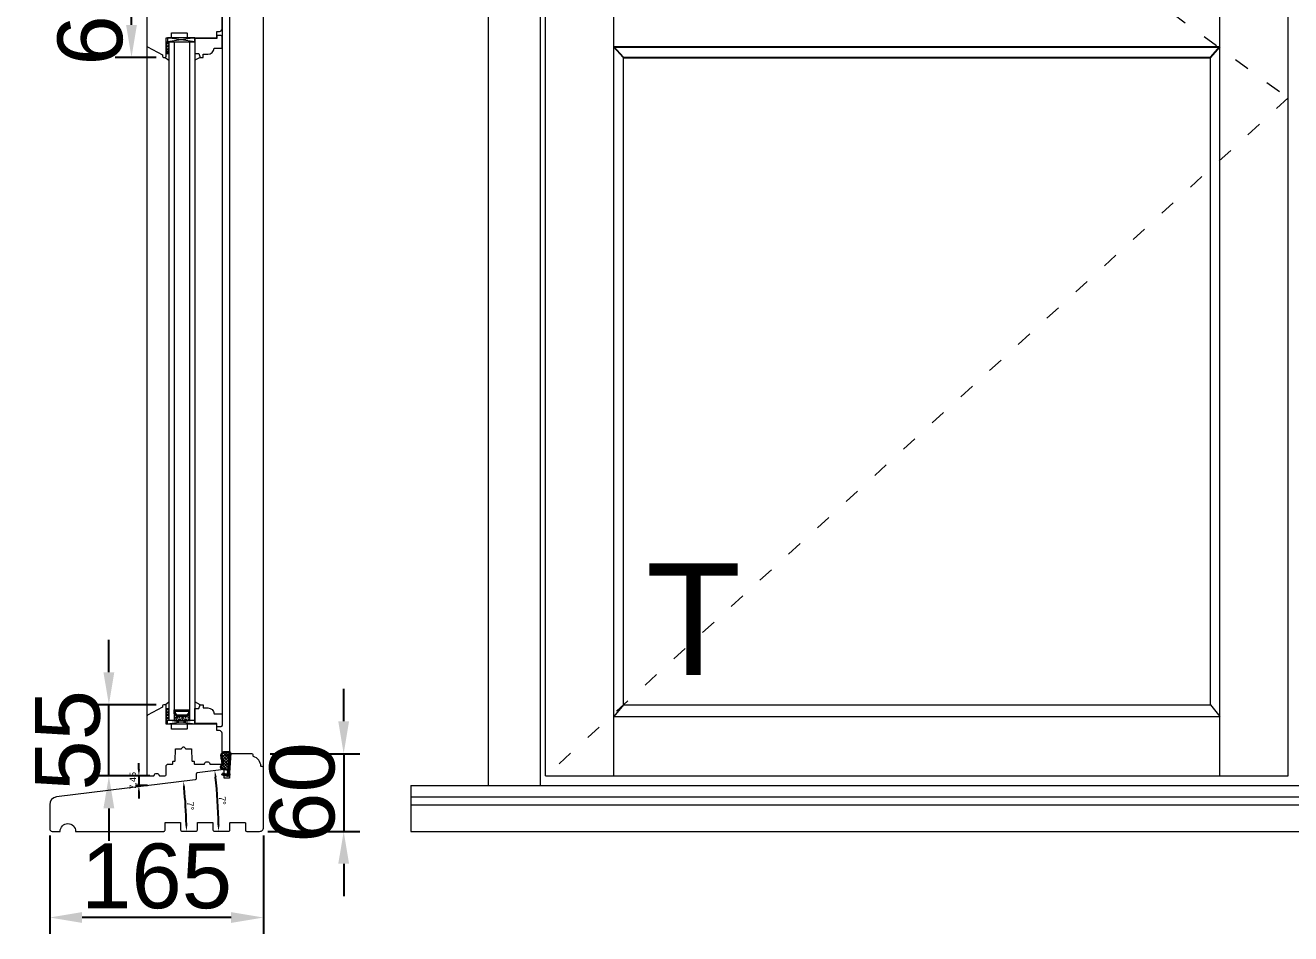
# Model space of a CAD drawing. Header units: millimetres. Extents: x 0 to 182016, y 11 to 3710.
# Drawn here: x 151280 to 152256, y 1153 to 1854 of the extents above; entities that cross this region are included whole.
import ezdxf

# ---------------------------------------------------------------- set-up
doc = ezdxf.new("R2010")
doc.units = ezdxf.units.MM
doc.linetypes.add('ACAD_ISO03W100', pattern=[30, 12, -18])
doc.layers.add('Matmenys', color=10, linetype='Continuous', lineweight=20)
doc.layers.add('Testinės profilio linijos', color=7, linetype='Continuous', lineweight=5)
doc.layers.add('Stiklo paketas', color=7, linetype='Continuous')
doc.styles.get("Standard").update_dxf_attribs({"font": 'arial.ttf'})
doc.dimstyles.new('2', dxfattribs={"dimscale": 2, "dimtxt": 2.5, "dimasz": 2.5, "dimexe": 1.25, "dimexo": 0.625, "dimtad": 1, "dimtxsty": 'Standard', "dimcen": 2.5, "dimadec": 0, "dimazin": 0, "dimtfac": 1, "dimtmove": 0, "dimatfit": 3, "dimfxl": 1, "dimarcsym": 0})
doc.dimstyles.new('Padidinti matmenys', dxfattribs={"dimscale": 10, "dimtxt": 5, "dimasz": 2.5, "dimexe": 1.25, "dimexo": 0.625, "dimtad": 1, "dimdec": 1, "dimtxsty": 'Standard', "dimcen": 2.5, "dimadec": 0, "dimazin": 0, "dimtfac": 1, "dimtdec": 1, "dimtmove": 0, "dimatfit": 3, "dimfxl": 1, "dimarcsym": 0})

# ---------------------------------------------------------------- blocks, each defined once
blk = doc.blocks.new('*D1222')
at = {"color": 0, "lineweight": -2, "transparency": 16777216}
for p, q in [((151525.24, 1316.62), (151525.24, 1341.62)), ((151468.62, 1291.62), (151537.74, 1291.62)), ((151525.24, 1291.62), (151525.24, 1231.62)), ((151466.62, 1231.62), (151537.74, 1231.62)), ((151525.24, 1206.62), (151525.24, 1181.62))]:
    blk.add_line(p, q, dxfattribs=at)
at = {"color": 0, "transparency": 16777216}
for points in [[(151521.07, 1316.62), (151529.4, 1316.62), (151525.24, 1291.62)], [(151521.07, 1206.62), (151529.4, 1206.62), (151525.24, 1231.62)]]:
    blk.add_solid(points, dxfattribs=at)
at = {"layer": 'Defpoints', "color": 0, "transparency": 16777216}
for p in [(151462.37, 1291.62), (151460.37, 1231.62), (151525.24, 1231.62)]:
    blk.add_point(p, dxfattribs=at)
at = {"color": 0, "lineweight": 5, "transparency": 16777216, "insert": (151493.46, 1261.62), "char_height": 50, "attachment_point": 5, "rotation": 90}
blk.add_mtext('60', dxfattribs=at)
blk = doc.blocks.new('*D1223')
at = {"color": 0, "lineweight": -2, "transparency": 16777216}
for p, q in [((151298.37, 1228.37), (151298.37, 1152.66)), ((151463.37, 1228.37), (151463.37, 1152.66)), ((151438.37, 1165.16), (151323.37, 1165.16))]:
    blk.add_line(p, q, dxfattribs=at)
at = {"color": 0, "transparency": 16777216}
for points in [[(151323.37, 1169.32), (151323.37, 1160.99), (151298.37, 1165.16)], [(151438.37, 1169.32), (151438.37, 1160.99), (151463.37, 1165.16)]]:
    blk.add_solid(points, dxfattribs=at)
at = {"layer": 'Defpoints', "color": 0, "transparency": 16777216}
for p in [(151298.37, 1234.62), (151463.37, 1234.62), (151298.37, 1165.16)]:
    blk.add_point(p, dxfattribs=at)
at = {"color": 0, "lineweight": 5, "transparency": 16777216, "insert": (151380.87, 1196.94), "char_height": 50, "attachment_point": 5}
blk.add_mtext('165', dxfattribs=at)
blk = doc.blocks.new('*D1224')
at = {"layer": 'Defpoints', "color": 0, "transparency": 16777216}
for p in [(151376.8, 1274.42), (151367.2, 1266.97), (151375.13, 1266.97)]:
    blk.add_point(p, dxfattribs=at)
at = {"layer": 'Matmenys', "color": 0, "lineweight": -2, "transparency": 16777216}
for p, q in [((151367.2, 1279.42), (151367.2, 1284.42)), ((151375.55, 1274.42), (151364.7, 1274.42)), ((151367.2, 1274.42), (151367.2, 1266.97)), ((151373.88, 1266.97), (151364.7, 1266.97)), ((151367.2, 1261.97), (151367.2, 1256.97))]:
    blk.add_line(p, q, dxfattribs=at)
at = {"layer": 'Matmenys', "color": 0, "transparency": 16777216}
for points in [[(151366.36, 1279.42), (151368.03, 1279.42), (151367.2, 1274.42)], [(151366.36, 1261.97), (151368.03, 1261.97), (151367.2, 1266.97)]]:
    blk.add_solid(points, dxfattribs=at)
at = {"layer": 'Matmenys', "color": 0, "lineweight": 5, "transparency": 16777216, "insert": (151362.95, 1270.7), "char_height": 5, "attachment_point": 5, "rotation": 90}
blk.add_mtext('7,45', dxfattribs=at)
blk = doc.blocks.new('*D1225')
at = {"layer": 'Defpoints', "color": 0, "transparency": 16777216}
for p in [(151410.5, 1271.32), (151375.13, 1266.97), (151403.62, 1244.65), (151400.37, 1231.82), (151411.37, 1231.82)]:
    blk.add_point(p, dxfattribs=at)
at = {"layer": 'Matmenys', "color": 0, "lineweight": -2, "transparency": 16777216}
blk.add_arc((151088.85, 1231.82), 315.03, 0.90939, 6.09061, dxfattribs=at)
at = {"layer": 'Matmenys', "color": 0, "transparency": 16777216}
for points in [[(151401.27, 1265.15), (151402.93, 1265.34), (151401.53, 1270.22)], [(151404.67, 1236.83), (151403.01, 1236.82), (151403.88, 1231.82)]]:
    blk.add_solid(points, dxfattribs=at)
at = {"layer": 'Matmenys', "color": 0, "lineweight": 5, "transparency": 16777216, "insert": (151407.03, 1251.28), "char_height": 5, "attachment_point": 5, "rotation": 273.5}
blk.add_mtext('7°', dxfattribs=at)
blk = doc.blocks.new('*D1226')
at = {"layer": 'Defpoints', "color": 0, "transparency": 16777216}
for p in [(151432.85, 1279.42), (151412.29, 1276.89), (151427.4, 1263.02), (151425.37, 1231.82), (151436.37, 1231.82)]:
    blk.add_point(p, dxfattribs=at)
at = {"layer": 'Matmenys', "color": 0, "lineweight": -2, "transparency": 16777216}
blk.add_arc((151045.21, 1231.82), 383.46, 0.7471, 6.2529, dxfattribs=at)
at = {"layer": 'Matmenys', "color": 0, "transparency": 16777216}
for points in [[(151425.56, 1273.49), (151427.21, 1273.68), (151425.81, 1278.56)], [(151429.47, 1236.83), (151427.8, 1236.82), (151428.67, 1231.82)]]:
    blk.add_solid(points, dxfattribs=at)
at = {"layer": 'Matmenys', "color": 0, "lineweight": 5, "transparency": 16777216, "insert": (151431.7, 1255.41), "char_height": 5, "attachment_point": 5, "rotation": 273.49212}
blk.add_mtext('7°', dxfattribs=at)
blk = doc.blocks.new('*D1947')
at = {"color": 0, "lineweight": -2, "transparency": 16777216}
for p, q in [((151344.03, 1354.42), (151344.03, 1379.42)), ((151380.62, 1329.42), (151331.53, 1329.42)), ((151344.03, 1274.42), (151344.03, 1329.42)), ((151368.12, 1274.42), (151331.53, 1274.42)), ((151344.03, 1249.42), (151344.03, 1224.42))]:
    blk.add_line(p, q, dxfattribs=at)
at = {"color": 0, "transparency": 16777216}
for points in [[(151339.86, 1354.42), (151348.2, 1354.42), (151344.03, 1329.42)], [(151339.86, 1249.42), (151348.2, 1249.42), (151344.03, 1274.42)]]:
    blk.add_solid(points, dxfattribs=at)
at = {"layer": 'Defpoints', "color": 0, "transparency": 16777216}
for p in [(151344.03, 1329.42), (151386.87, 1329.42), (151374.37, 1274.42)]:
    blk.add_point(p, dxfattribs=at)
at = {"color": 0, "lineweight": 5, "transparency": 16777216, "insert": (151312.35, 1301.92), "char_height": 50, "attachment_point": 5, "rotation": 90}
blk.add_mtext('55', dxfattribs=at)
blk = doc.blocks.new('*D1949')
at = {"color": 0, "lineweight": -2, "ltscale": 0.1, "transparency": 16777216}
for p, q in [((151380.62, 1894.13), (151348.99, 1894.13)), ((151361.49, 1854.13), (151361.49, 1869.13)), ((151380.62, 1829.13), (151348.99, 1829.13))]:
    blk.add_line(p, q, dxfattribs=at)
at = {"color": 0, "ltscale": 0.1, "transparency": 16777216}
for points in [[(151357.33, 1869.13), (151365.66, 1869.13), (151361.49, 1894.13)], [(151357.33, 1854.13), (151365.66, 1854.13), (151361.49, 1829.13)]]:
    blk.add_solid(points, dxfattribs=at)
at = {"layer": 'Defpoints', "color": 0, "ltscale": 0.1, "transparency": 16777216}
for p in [(151361.49, 1894.13), (151386.87, 1894.13), (151386.87, 1829.13)]:
    blk.add_point(p, dxfattribs=at)
at = {"color": 0, "ltscale": 0.1, "transparency": 16777216, "insert": (151329.72, 1861.63), "char_height": 50, "attachment_point": 5, "rotation": 90}
blk.add_mtext('65', dxfattribs=at)

msp = doc.modelspace()

# ---------------------------------------------------------------- hatches: boundary and pattern name
at = {"lineweight": 0, "ltscale": 0.5}
h = msp.add_hatch(dxfattribs=at)
h.set_pattern_fill('ANSI37', color=256, scale=0.5, style=0)
h.set_pattern_definition([(45, (151388.3693, 945.2776), (-1.122532, 1.122532), []), (135, (151388.3693, 945.2776), (-1.122532, -1.122532), [])])
h.paths.add_polyline_path([(151390.3693407, 1832.1303646), (151390.3693407, 1841.1303646), (151388.3693407, 1841.1303646), (151388.3693407, 1832.1303646)])
h = msp.add_hatch(dxfattribs=at)
h.set_pattern_fill('ANSI37', color=256, scale=0.5, style=0)
h.set_pattern_definition([(45, (151388.3693, 1724.4232), (-1.122532, 1.122532), []), (135, (151388.3693, 1724.4232), (-1.122532, -1.122532), [])])
h.paths.add_polyline_path([(151390.3693403, 1326.4231355), (151390.3693403, 1317.4231355), (151388.3693403, 1317.4231355), (151388.3693403, 1326.4231355)])
at = {"lineweight": 0}
h = msp.add_hatch(dxfattribs=at)
h.set_pattern_fill('JIS_WOOD', color=256, style=0)
h.set_pattern_definition([(315, (138486.96034, 20068.19424), (-0.5, -0.5), [])])
h.paths.add_polyline_path([(151404.3686312, 1320.4231355), (151396.3686312, 1320.4231355), (151394.3686312, 1322.4231355), (151394.3686312, 1325.4231355), (151406.4052138, 1325.4408689), (151406.3686312, 1322.4231355)])
h.paths.add_polyline_path([(151396.7828448, 1321.4231355), (151403.9544177, 1321.4231355), (151405.3686312, 1322.8373491), (151405.3686312, 1324.4231355), (151395.3686312, 1324.4231355), (151395.3686312, 1322.8373491)], flags=16)
h = msp.add_hatch(dxfattribs=at)
h.set_pattern_fill('HEX', color=256, scale=0.25, style=0)
h.set_pattern_definition([(360, (138486.9603, 20068.1942), (-7e-16, -1.374815), [0.79375, -1.5875]), (240, (138486.9603, 20068.1942), (-1.190624716, 0.6874075), [0.79375, -1.5875]), (300, (138487.7541, 20068.1942), (-1.190624716, -0.6874075), [0.79375, -1.5875])])
h.paths.add_polyline_path([(151394.3686312, 1317.4231355), (151394.3686312, 1322.4231355), (151396.3686312, 1320.4231355), (151404.3686312, 1320.4231355), (151406.3686312, 1322.4231355), (151406.3693403, 1317.4231355)])
at = {"layer": 'Matmenys'}
h = msp.add_hatch(dxfattribs=at)
h.set_pattern_fill('ANSI37', color=252, scale=0.5, angle=-183.5893456117, style=0)
h.set_pattern_definition([(221.4106544, (-120756.6313, 4856.6378), (1.0500540025, -1.190606082), []), (311.4106544, (-120756.6313, 4856.6378), (1.190606082, 1.0500540025), [])])
edge = h.paths.add_edge_path()
edge.add_arc((151436.6749166, 1289.6864371), 0.1, -3.5893456117, 86.4106543883)
edge.add_line((151436.6811771, 1289.786241), (151435.1334913, 1289.8833242))
edge.add_arc((151435.1491426, 1290.1328338), 0.25, 86.4106543883, 266.4106543883, ccw=False)
edge.add_line((151435.1647938, 1290.3823434), (151437.2114987, 1290.2539577))
edge.add_arc((151437.2052382, 1290.1541539), 0.1, -3.589345619, 86.4106543883, ccw=False)
edge.add_line((151437.3050421, 1290.1478934), (151437.3806851, 1290.1431484))
edge.add_line((151437.3806851, 1290.1431484), (151437.5049994, 1292.1249493))
edge.add_spline(control_points=[(151437.5049994, 1292.1249493), (151437.4931971, 1292.2041078), (151437.4820216, 1292.2740995), (151437.4602277, 1292.3578503), (151437.4508418, 1292.3814146), (151437.438147, 1292.4052976), (151437.4318977, 1292.4133573), (151437.4063089, 1292.4378451), (151437.3770719, 1292.456738), (151437.2727521, 1292.4904413), (151437.1998199, 1292.5035632), (151436.9468368, 1292.5232654), (151436.7330027, 1292.5127671), (151436.2905243, 1292.4934389), (151436.0711954, 1292.4889635), (151435.6513045, 1292.4878874), (151435.4482184, 1292.4909194), (151434.858011, 1292.5036298), (151434.4899609, 1292.5168062), (151433.7367795, 1292.5165445), (151433.3600296, 1292.4980482), (151432.7669252, 1292.3948618), (151432.5393542, 1292.3349678), (151432.142253, 1292.1819322), (151431.9704654, 1292.0991828), (151431.6292976, 1291.8951826), (151431.463095, 1291.7750678), (151431.1719352, 1291.5076227), (151431.0483552, 1291.359949), (151430.8886365, 1291.0787645), (151430.8410825, 1290.9434683), (151430.7814776, 1290.6421694), (151430.7707742, 1290.4785694), (151430.7845181, 1289.8939726), (151430.8792724, 1289.430057), (151431.0510146, 1288.5375609), (151431.1347092, 1288.1104807), (151431.3458955, 1287.0321321), (151431.4796296, 1286.3740815), (151431.6045556, 1285.3809796), (151431.6350495, 1285.0773784), (151431.6593849, 1284.4553348), (151431.6518442, 1284.1394308), (151431.5669598, 1283.5902225), (151431.5056212, 1283.3541391), (151431.3331609, 1282.9534877), (151431.2383124, 1282.7948552), (151431.054044, 1282.4961964), (151430.9641865, 1282.3547392), (151430.8081034, 1282.0529563), (151430.7381333, 1281.8879035), (151430.6184021, 1281.5227818), (151430.5753995, 1281.3218317), (151430.5515008, 1280.9824151), (151430.5647066, 1280.8404296), (151430.6247459, 1280.645209), (151430.661486, 1280.5798811), (151430.7700352, 1280.4531578), (151430.8421013, 1280.39398), (151431.1061889, 1280.2369024), (151431.3472972, 1280.1554027), (151431.8977082, 1280.0387854), (151432.2059033, 1280.0022539), (151432.8021211, 1279.9489824), (151433.0896721, 1279.92976), (151433.6201619, 1279.8864005), (151433.8684204, 1279.8642643), (151434.2732227, 1279.82805), (151434.430626, 1279.8139636), (151434.7545584, 1279.7858415), (151434.9328756, 1279.7708054), (151435.2357427, 1279.7025204), (151435.3535647, 1279.6668854), (151435.5660435, 1279.5712886), (151435.6599583, 1279.5181417), (151435.805152, 1279.399501), (151435.8601702, 1279.3438788), (151435.9492621, 1279.2201115), (151435.9821415, 1279.1564845), (151436.0303097, 1279.0376204), (151436.0471909, 1278.9805434), (151436.0731349, 1278.879963), (151436.0828524, 1278.8355674), (151436.0918884, 1278.7945711)], knot_values=[0, 0, 0, 0, 0.2245066002, 0.2245066002, 0.377043448, 0.377043448, 0.5295802957, 0.5295802957, 0.8082977366, 0.8082977366, 1.0870151774, 1.0870151774, 1.6244414062, 1.6244414062, 2.161867635, 2.161867635, 2.6992938638, 2.6992938638, 3.7741463214, 3.7741463214, 5.0334406395, 5.0334406395, 5.8656302806, 5.8656302806, 6.5060139406, 6.5060139406, 7.1463976006, 7.1463976006, 7.7996240151, 7.7996240151, 8.3563201169, 8.3563201169, 8.9130162187, 8.9130162187, 10.239934143, 10.239934143, 11.5668520673, 11.5668520673, 13.5970761059, 13.5970761059, 14.4582175179, 14.4582175179, 15.3193589298, 15.3193589298, 15.9856015553, 15.9856015553, 16.5061017172, 16.5061017172, 17.0266018791, 17.0266018791, 17.547102041, 17.547102041, 18.1672448488, 18.1672448488, 18.7176261004, 18.7176261004, 19.1465766047, 19.1465766047, 19.5755271091, 19.5755271091, 20.3898249977, 20.3898249977, 21.2041228863, 21.2041228863, 21.9655448497, 21.9655448497, 22.7269668131, 22.7269668131, 23.2229068178, 23.2229068178, 23.7188468224, 23.7188468224, 24.0184411081, 24.0184411081, 24.2549295987, 24.2549295987, 24.4119994701, 24.4119994701, 24.5501072405, 24.5501072405, 24.6882150108, 24.6882150108, 24.8099116426, 24.8099116426, 24.8099116426, 24.8099116426], degree=3, periodic=0)
edge.add_line((151436.0918884, 1278.7945711), (151436.7747204, 1289.6801767))

# ---------------------------------------------------------------- linework, layer by layer
at = {"lineweight": 5}
for p, q in [((151637.0629913, 1266.972964), (151637.0629913, 2261.6535847)), ((151677.0629913, 1266.972964), (151677.0629913, 2221.6535843)), ((151681.0629913, 1274.4231355), (151681.0629913, 2217.6535843)), ((151733.7458973, 1274.4231355), (151733.7458973, 2217.6535843)), ((152201.3773161, 1274.4231355), (152201.3773161, 2217.6535843)), ((152254.0602217, 1274.4231355), (152254.0602217, 2217.6535843)), ((151741.0629916, 1329.4231355), (151741.0629916, 1829.1303646)), ((152194.0602217, 1329.4231355), (152194.0602217, 1829.1303646)), ((151741.0629916, 1329.4231355), (151733.7458973, 1320.4417617)), ((151741.0629916, 1329.4231355), (152194.0602217, 1329.4231355)), ((152194.0602217, 1329.4231355), (152201.3773161, 1320.4417617)), ((151733.7458973, 1320.4417617), (152201.3773161, 1320.4417617)), ((151681.0629913, 1274.4231355), (152254.0602217, 1274.4231355)), ((151577.0629913, 1266.972964), (154162.0519122, 1266.972964)), ((151577.0629913, 1266.972964), (151577.0629913, 1231.6231355)), ((151577.0629913, 1258.1954057), (154162.0519122, 1258.1954057)), ((151577.0629913, 1252.2401288), (154162.0519122, 1252.2401288)), ((151577.0629913, 1231.6231355), (154162.0519122, 1231.6231355))]:
    msp.add_line(p, q, dxfattribs=at)
at = {"linetype": 'ACAD_ISO03W100', "lineweight": 5}
for p, q in [((151681.0629913, 2217.6535843), (152254.0602217, 1797.7634459)), ((152254.0602217, 1797.7634459), (151681.0629913, 1274.4231355))]:
    msp.add_line(p, q, dxfattribs=at)
at = {"lineweight": 9}
for p, q in [((151431.3693403, 2169.6535843), (151431.3693403, 1322.4231355)), ((151390.3693403, 1841.1303646), (151390.3693403, 1317.4232206)), ((151394.3693403, 1841.1303646), (151394.3693403, 1317.4232206)), ((151406.3693403, 1841.1303646), (151406.3693403, 1317.4232206)), ((151410.3693403, 1841.1303646), (151410.3693403, 1317.4232206))]:
    msp.add_line(p, q, dxfattribs=at)
at = {"lineweight": 0}
for p, q in [((151388.3693407, 1841.1303646), (151391.3693407, 1841.1303646)), ((151410.3686317, 1841.1303646), (151389.3686317, 1844.1303646)), ((151410.3686317, 1844.1303646), (151389.3686317, 1841.1303646)), ((151387.3693407, 1829.1303646), (151390.3693407, 1826.8436995)), ((151388.3693407, 1832.1303646), (151390.3693407, 1832.1303646)), ((151414.3693407, 1829.1303646), (151410.3693407, 1826.8436995)), ((151387.3693403, 1329.4231355), (151390.3693403, 1331.7098006)), ((151414.3693403, 1329.4231355), (151410.3693403, 1331.7098006)), ((151388.3693403, 1326.4231355), (151390.3693403, 1326.4231355)), ((151388.3693403, 1317.4231355), (151391.3693403, 1317.4231355)), ((151410.3686312, 1317.4231355), (151389.3686312, 1314.4231355)), ((151410.3686312, 1314.4231355), (151389.3686312, 1317.4231355))]:
    msp.add_line(p, q, dxfattribs=at)
at = {"ltscale": 0.1}
for p, q in [((151733.7458973, 1837.2287908), (152201.3773161, 1837.2287908)), ((151741.0629916, 1829.1303646), (152194.0602217, 1829.1303646))]:
    msp.add_line(p, q, dxfattribs=at)
for p, q in [((151436.6811771, 1289.786241), (151435.1334913, 1289.8833242)), ((151437.2114987, 1290.2539577), (151435.1647938, 1290.3823434)), ((151435.8442283, 1274.8464116), (151436.7747204, 1289.6801767)), ((151436.347922, 1274.8896295), (151437.3050421, 1290.1478934)), ((151437.3050421, 1290.1478934), (151437.3806851, 1290.1431484)), ((151431.4654312, 1275.3243956), (151431.686086, 1276.2997476)), ((151435.8125217, 1274.3409491), (151431.4654312, 1275.3243956)), ((151434.9060926, 1275.5712824), (151431.686086, 1276.2997476)), ((151434.7957651, 1275.0836064), (151434.9060926, 1275.5712824)), ((151435.8442283, 1274.8464116), (151434.7957651, 1275.0836064)), ((151435.8032827, 1274.1936632), (151435.8125217, 1274.3409491)), ((151436.3023019, 1274.1623608), (151435.8032827, 1274.1936632)), ((151437.3687666, 1275.192702), (151436.3023019, 1274.1623608)), ((151437.4156646, 1275.9403427), (151436.347922, 1274.8896295)), ((151437.3687666, 1275.192702), (151437.4156646, 1275.9403427))]:
    msp.add_line(p, q)
at = {"color": 1}
for p, q in [((151437.5049994, 1292.1249493), (151436.5493422, 1276.8900046)), ((151437.8017195, 1292.1691896), (151436.8404248, 1276.8443742)), ((151435.7989202, 1278.7299983), (151435.6884907, 1276.969547))]:
    msp.add_line(p, q, dxfattribs=at)
at = {"lineweight": 0}
for points in [[(151425.3693407, 1836.1303646), (151431.3693407, 1836.1303646), (151431.3693407, 1845.1303646, 0.4142135624), (151430.3693407, 1846.1303646), (151427.3693407, 1846.1303646), (151427.3693407, 1843.6303646), (151410.3693407, 1843.6303646), (151410.3693407, 1832.1303646), (151413.3693407, 1832.1303646), (151414.3693407, 1829.1303646), (151416.8693407, 1829.1303646), (151416.8693407, 1831.6303646), (151420.3944035, 1831.6303646, 0.3851703882), (151425.3693407, 1836.1303646)], [(151425.3693403, 1322.4231355), (151431.3693403, 1322.4231355), (151431.3693403, 1313.4231355, -0.4142135624), (151430.3693403, 1312.4231355), (151427.3693403, 1312.4231355), (151427.3693403, 1314.9231355), (151410.3693403, 1314.9231355), (151410.3693403, 1326.4231355), (151413.3693403, 1326.4231355), (151414.3693403, 1329.4231355), (151416.8693403, 1329.4231355), (151416.8693403, 1326.9231355), (151420.3944031, 1326.9231355, -0.3851703882), (151425.3693403, 1322.4231355)]]:
    msp.add_lwpolyline(points, format="xyb", dxfattribs=at)
for points in [[(151410.3686317, 1844.1303646), (151389.3686317, 1844.1303646), (151389.3686317, 1841.1303646), (151410.3686317, 1841.1303646)], [(151404.3686312, 1320.4231355), (151396.3686312, 1320.4231355), (151394.3686312, 1322.4231355), (151394.3686312, 1325.4231355), (151406.3686312, 1325.4231355), (151406.3686312, 1322.4231355)], [(151403.9544177, 1321.4231355), (151396.7828448, 1321.4231355), (151395.3686312, 1322.8373491), (151395.3686312, 1324.4231355), (151405.3686312, 1324.4231355), (151405.3686312, 1322.8373491)], [(151410.3686312, 1314.4231355), (151389.3686312, 1314.4231355), (151389.3686312, 1317.4231355), (151410.3686312, 1317.4231355)]]:
    msp.add_lwpolyline(points, close=True, dxfattribs=at)
at = {"ltscale": 0.1}
for points in [[(151741.0629916, 1829.1303646), (151733.7458973, 1837.2287908)], [(152201.3773161, 1837.2287908), (152194.0602217, 1829.1303646)]]:
    msp.add_lwpolyline(points, dxfattribs=at)
at = {"lineweight": 5}
for points in [[(151388.2994492, 1275.414409), (151388.3606896, 1282.4318621, -0.4116598905), (151389.3606515, 1283.4231355), (151392.8991769, 1283.4231355, 0.4040361542), (151393.3988894, 1283.9056858), (151393.4592297, 1285.6336054, -0.4040262258), (151393.7590469, 1285.9231355), (151394.8121685, 1285.9231355, 0.4091108014), (151395.3120924, 1286.4144093), (151395.4641952, 1295.1283712, -0.4091108014), (151395.7641495, 1295.4231355), (151399.7879694, 1295.4231355, 0.1989123674), (151400.1415228, 1295.5695821), (151401.4072082, 1296.8352676, -0.4142135624), (151401.8314723, 1296.8352676), (151403.0971577, 1295.5695821, 0.1989123674), (151403.4507111, 1295.4231355), (151407.4745311, 1295.4231355, -0.4091108014), (151407.7744854, 1295.1283712), (151407.9265882, 1286.4144093, 0.4091108014), (151408.426512, 1285.9231355), (151409.4796336, 1285.9231355, -0.4040262258), (151409.7794509, 1285.6336054), (151409.8397912, 1283.9056858, 0.4040262258), (151410.3394866, 1283.4231355), (151417.4198505, 1283.4231355, 0.3563939587), (151417.9097485, 1283.8231355, -0.8164965809), (151421.8289321, 1283.8231355, 0.3563939587), (151422.31883, 1283.4231355), (151430.3693403, 1283.4231355, 0.4142135624), (151431.3693403, 1284.4231355), (151431.3693403, 1307.4231355, 0.4142135624), (151429.3693403, 1309.4231355), (151427.6667336, 1309.4231355, -0.4116598905), (151427.3667451, 1309.7205176), (151427.3300313, 1313.9274988, 0.4116598905), (151426.8300503, 1314.4231355), (151404.8999034, 1314.4231355, 0.4116598905), (151404.3999224, 1313.9274988), (151404.3719355, 1310.7205176, -0.4116598905), (151404.0719469, 1310.4231355), (151392.6667336, 1310.4231355, -0.4116598905), (151392.3667451, 1310.7205176), (151392.3387582, 1313.9274988, 0.4116598905), (151391.8387772, 1314.4231355), (151388.3693403, 1314.4231355), (151388.3693403, 1328.4231355, 0.4142135624), (151387.3693403, 1329.4231355), (151386.3781052, 1329.4231355, 0.4116598905), (151385.3781433, 1328.4318621), (151385.3693403, 1327.4231355), (151373.8998687, 1321.3247093, 0.2773245441), (151373.3693403, 1320.4417617), (151373.3693403, 1275.4231355, 0.4142135624), (151374.3693403, 1274.4231355), (151378.4198505, 1274.4231355, 0.3563939587), (151378.9097485, 1274.8231355, -0.8164965809), (151382.8289321, 1274.8231355, 0.3563939587), (151383.31883, 1274.4231355), (151387.2994873, 1274.4231355, 0.4116598905)], [(151318.3693425, 1231.6231355), (151386.3693425, 1231.6231355, 0.4142135624), (151387.3693425, 1232.6231355), (151387.3693425, 1238.1231355, -0.4142135624), (151387.8693425, 1238.6231355), (151398.8693425, 1238.6231355, -0.4142135624), (151399.3693425, 1238.1231355), (151399.3693425, 1232.8231355, 0.4142135624), (151400.3693425, 1231.8231355), (151411.3693425, 1231.8231355, 0.4142135624), (151412.3693425, 1232.8231355), (151412.3693425, 1238.1231355, -0.4142135624), (151412.8693425, 1238.6231355), (151423.8693425, 1238.6231355, -0.4142135624), (151424.3693425, 1238.1231355), (151424.3693425, 1232.8231355, 0.4142135624), (151425.3693425, 1231.8231355), (151436.3693425, 1231.8231355, 0.4142135624), (151437.3693425, 1232.8231355), (151437.3693425, 1238.1231355, -0.4142135624), (151437.8693425, 1238.6231355), (151448.8693425, 1238.6231355, -0.4142135624), (151449.3693425, 1238.1231355), (151449.3693425, 1232.6231355, 0.4142135624), (151450.3693425, 1231.6231355), (151460.3693425, 1231.6231355, 0.4142135624), (151463.3693425, 1234.6231355), (151463.3693407, 1280.6231355, 0.4142135624), (151462.3693407, 1281.6231355), (151461.660014, 1281.6231355, -0.4001549105), (151461.360363, 1281.9086701, 0.3090857966), (151455.5720797, 1289.5579808, -0.3199404334), (151455.3674498, 1289.8398039), (151455.3605377, 1290.6318621, 0.4116598904), (151454.3605757, 1291.6231355), (151438.4653739, 1291.6231355, 0.4116598905), (151437.465412, 1290.6318621), (151437.377991, 1280.614409, -0.2023892741), (151437.0693403, 1279.9005784), (151437.0693403, 1272.6231355), (151433.0693403, 1272.6231355), (151433.0693403, 1279.4231355), (151432.9086797, 1279.4231355, 0.0305527633), (151432.847745, 1279.4194086), (151412.2865978, 1276.8948172, 0.3763733489), (151411.4085053, 1275.9109976), (151411.3769932, 1272.3000786, -0.3763733489), (151410.4989007, 1271.316259), (151303.6381264, 1258.1954057, 0.3788661087), (151298.3693425, 1252.2401288), (151298.3693425, 1233.6231355, 0.4142135624), (151300.3693425, 1231.6231355), (151306.3693425, 1231.6231355, -1)]]:
    msp.add_lwpolyline(points, format="xyb", close=True, dxfattribs=at)
for centre, radius, start, end in [((151435.1491426, 1290.1328338), 0.25, 86.4106543892, 266.4106543892), ((151436.6749166, 1289.6864371), 0.1, 356.4106543908, 86.4106543892), ((151437.2052382, 1290.1541539), 0.1, 356.4106543908, 86.4106543892)]:
    msp.add_arc(centre, radius, start, end)
at = {"color": 1}
msp.add_spline([(151437.8017195, 1292.1691896), (151437.7112228, 1292.5306899), (151436.4373643, 1292.8002308), (151431.7449913, 1292.3118415), (151430.6549851, 1291.2686437), (151430.6363686, 1289.1051718), (151430.9667425, 1287.407132), (151431.3136589, 1285.2416911), (151431.1142301, 1283.2049695), (151430.6380611, 1282.3767247), (151430.3577978, 1280.5221846), (151433.0699763, 1279.6297387), (151434.5488519, 1279.5025711), (151435.2361198, 1279.3845998), (151435.6780052, 1279.0823941), (151435.7989202, 1278.7299983)], degree=3, dxfattribs=at)
msp.add_open_spline([(151437.5049994, 1292.1249493), (151437.4931971, 1292.2041078), (151437.4820216, 1292.2740995), (151437.4602277, 1292.3578503), (151437.4508418, 1292.3814146), (151437.438147, 1292.4052976), (151437.4318977, 1292.4133573), (151437.4063089, 1292.4378451), (151437.3770719, 1292.456738), (151437.2727521, 1292.4904413), (151437.1998199, 1292.5035632), (151436.9468368, 1292.5232654), (151436.7330027, 1292.5127671), (151436.2905243, 1292.4934389), (151436.0711954, 1292.4889635), (151435.6513045, 1292.4878874), (151435.4482184, 1292.4909194), (151434.858011, 1292.5036298), (151434.4899609, 1292.5168062), (151433.7367795, 1292.5165445), (151433.3600296, 1292.4980482), (151432.7669252, 1292.3948618), (151432.5393542, 1292.3349678), (151432.142253, 1292.1819322), (151431.9704654, 1292.0991828), (151431.6292976, 1291.8951826), (151431.463095, 1291.7750678), (151431.1719352, 1291.5076227), (151431.0483552, 1291.359949), (151430.8886365, 1291.0787645), (151430.8410825, 1290.9434683), (151430.7814776, 1290.6421694), (151430.7707742, 1290.4785694), (151430.7845181, 1289.8939726), (151430.8792724, 1289.430057), (151431.0510146, 1288.5375609), (151431.1347092, 1288.1104807), (151431.3458955, 1287.0321321), (151431.4796296, 1286.3740815), (151431.6045556, 1285.3809796), (151431.6350495, 1285.0773784), (151431.6593849, 1284.4553348), (151431.6518442, 1284.1394308), (151431.5669598, 1283.5902225), (151431.5056212, 1283.3541391), (151431.3331609, 1282.9534877), (151431.2383124, 1282.7948552), (151431.054044, 1282.4961964), (151430.9641865, 1282.3547392), (151430.8081034, 1282.0529563), (151430.7381333, 1281.8879035), (151430.6184021, 1281.5227818), (151430.5753995, 1281.3218317), (151430.5515008, 1280.9824151), (151430.5647066, 1280.8404296), (151430.6247459, 1280.645209), (151430.661486, 1280.5798811), (151430.7700352, 1280.4531578), (151430.8421013, 1280.39398), (151431.1061889, 1280.2369024), (151431.3472972, 1280.1554027), (151431.8977082, 1280.0387854), (151432.2059033, 1280.0022539), (151432.8021211, 1279.9489824), (151433.0896721, 1279.92976), (151433.6201619, 1279.8864005), (151433.8684204, 1279.8642643), (151434.2732227, 1279.82805), (151434.430626, 1279.8139636), (151434.7545584, 1279.7858415), (151434.9328756, 1279.7708054), (151435.2357427, 1279.7025204), (151435.3535647, 1279.6668854), (151435.5660435, 1279.5712886), (151435.6599583, 1279.5181417), (151435.805152, 1279.399501), (151435.8601702, 1279.3438788), (151435.9492621, 1279.2201115), (151435.9821415, 1279.1564845), (151436.0303097, 1279.0376204), (151436.0471909, 1278.9805434), (151436.0731349, 1278.879963), (151436.0828524, 1278.8355674), (151436.0918884, 1278.7945711)], degree=3, knots=[0, 0, 0, 0, 0.2245066002, 0.2245066002, 0.377043448, 0.377043448, 0.5295802957, 0.5295802957, 0.8082977366, 0.8082977366, 1.0870151774, 1.0870151774, 1.6244414062, 1.6244414062, 2.161867635, 2.161867635, 2.6992938638, 2.6992938638, 3.7741463214, 3.7741463214, 5.0334406395, 5.0334406395, 5.8656302806, 5.8656302806, 6.5060139406, 6.5060139406, 7.1463976006, 7.1463976006, 7.7996240151, 7.7996240151, 8.3563201169, 8.3563201169, 8.9130162187, 8.9130162187, 10.239934143, 10.239934143, 11.5668520673, 11.5668520673, 13.5970761059, 13.5970761059, 14.4582175179, 14.4582175179, 15.3193589298, 15.3193589298, 15.9856015553, 15.9856015553, 16.5061017172, 16.5061017172, 17.0266018791, 17.0266018791, 17.547102041, 17.547102041, 18.1672448488, 18.1672448488, 18.7176261004, 18.7176261004, 19.1465766047, 19.1465766047, 19.5755271091, 19.5755271091, 20.3898249977, 20.3898249977, 21.2041228863, 21.2041228863, 21.9655448497, 21.9655448497, 22.7269668131, 22.7269668131, 23.2229068178, 23.2229068178, 23.7188468224, 23.7188468224, 24.0184411081, 24.0184411081, 24.2549295987, 24.2549295987, 24.4119994701, 24.4119994701, 24.5501072405, 24.5501072405, 24.6882150108, 24.6882150108, 24.8099116426, 24.8099116426, 24.8099116426, 24.8099116426], dxfattribs=at)
at = {"layer": 'Stiklo paketas', "lineweight": 5}
msp.add_lwpolyline([(151373.3693407, 1885.8132703), (151373.3693407, 1838.1117384, 0.2773245441), (151373.8998691, 1837.2287908), (151385.3693407, 1831.1303646), (151385.3781437, 1830.1216381, 0.4116598905), (151386.3781056, 1829.1303646), (151387.3693407, 1829.1303646, 0.4142135624), (151388.3693407, 1830.1303646), (151388.3693407, 1844.1303646), (151391.8387776, 1844.1303646, 0.4116598905), (151392.3387586, 1844.6260013), (151392.3667455, 1847.8329826, -0.4116598905), (151392.666734, 1848.1303646), (151404.0719473, 1848.1303646, -0.4116598905), (151404.3719359, 1847.8329826), (151404.3999228, 1844.6260013, 0.4116598905), (151404.8999038, 1844.1303646), (151426.8300507, 1844.1303646, 0.4116598905), (151427.3300317, 1844.6260013), (151427.3667455, 1848.8329826, -0.4116598905), (151427.666734, 1849.1303646), (151429.3693407, 1849.1303646, 0.4142135624), (151431.3693407, 1851.1303646), (151431.3693407, 1872.1303646, 0.4142135624)], format="xyb", dxfattribs=at)
at = {"layer": 'Testinės profilio linijos', "lineweight": 5}
for p, q in [((151437.3693403, 1280.4915985), (151437.3693403, 2212.8396027)), ((151463.3693405, 1280.6225303), (151463.3693393, 2212.5214666)), ((151373.3693409, 2170.9696089), (151373.3693403, 1320.4417617))]:
    msp.add_line(p, q, dxfattribs=at)

# ---------------------------------------------------------------- texts
at = {"layer": 'Matmenys', "color": 0}
msp.add_text('T', height=86.4, dxfattribs=at).set_placement((151758.3182078, 1352.2766726))

# ---------------------------------------------------------------- dimensions: what is measured, and where the dimension line sits
at = {"color": 1, "ltscale": 0.1}
dim = msp.add_linear_dim(base=(151361.4939785, 1894.1303646), p1=(151386.8737232, 1829.1303646), p2=(151386.8693407, 1894.1303646), angle=90, dimstyle='Padidinti matmenys', dxfattribs=at)
dim.commit()
dim.dimension.update_dxf_attribs({"geometry": '*D1949', "text_midpoint": (151361.4939785, 1861.6303646), "dimtype": 160})
at = {"color": 1, "lineweight": 5}
for base, p1, p2, picture, middle in [((151344.0284035, 1329.4231355), (151374.3693403, 1274.4231355), (151386.8737228, 1329.4231355), '*D1947', (151344.0284035, 1301.9231355)), ((151525.2373242, 1231.6231355), (151462.3693403, 1291.6231355), (151460.3693425, 1231.6231355), '*D1222', (151525.2373242, 1261.6231355))]:
    dim = msp.add_linear_dim(base=base, p1=p1, p2=p2, angle=90, dimstyle='Padidinti matmenys', dxfattribs=at)
    dim.commit()
    dim.dimension.update_dxf_attribs({"geometry": picture, "text_midpoint": middle, "dimtype": 160})
dim = msp.add_linear_dim(base=(151298.3693425, 1165.1574766), p1=(151463.3693425, 1234.6231355), p2=(151298.3693425, 1234.6231355), dimstyle='Padidinti matmenys', dxfattribs=at)
dim.commit()
dim.dimension.update_dxf_attribs({"geometry": '*D1223', "text_midpoint": (151380.8693425, 1196.936126)})
at = {"layer": 'Matmenys', "lineweight": 5}
dim = msp.add_linear_dim(base=(151367.1969483, 1266.972964), p1=(151376.8045189, 1274.4231355), p2=(151375.1256016, 1266.972964), angle=90, dimstyle='2', dxfattribs=at)
dim.commit()
dim.dimension.update_dxf_attribs({"geometry": '*D1224', "text_midpoint": (151367.1969483, 1270.6980498), "dimtype": 160})
dim = msp.add_angular_dim_2l(base=(151427.3953042, 1263.0208765), line1=((151425.3693425, 1231.8231355), (151436.3693425, 1231.8231355)), line2=((151432.847745, 1279.4194086), (151412.2865978, 1276.8948172)), dimstyle='2', dxfattribs=at)
dim.commit()
dim.dimension.update_dxf_attribs({"geometry": '*D1226', "text_midpoint": (151427.9545022, 1255.1801192), "dimtype": 162})
dim = msp.add_angular_dim_2l(base=(151403.6174774, 1244.6487961), line1=((151400.3693425, 1231.8231355), (151411.3693425, 1231.8231355)), line2=((151410.4989007, 1271.316259), (151375.1256016, 1266.972964)), dimstyle='2', dxfattribs=at)
dim.commit()
dim.dimension.update_dxf_attribs({"geometry": '*D1225', "text_midpoint": (151407.0340913, 1251.2839112)})

doc.saveas('drawing.dxf')
